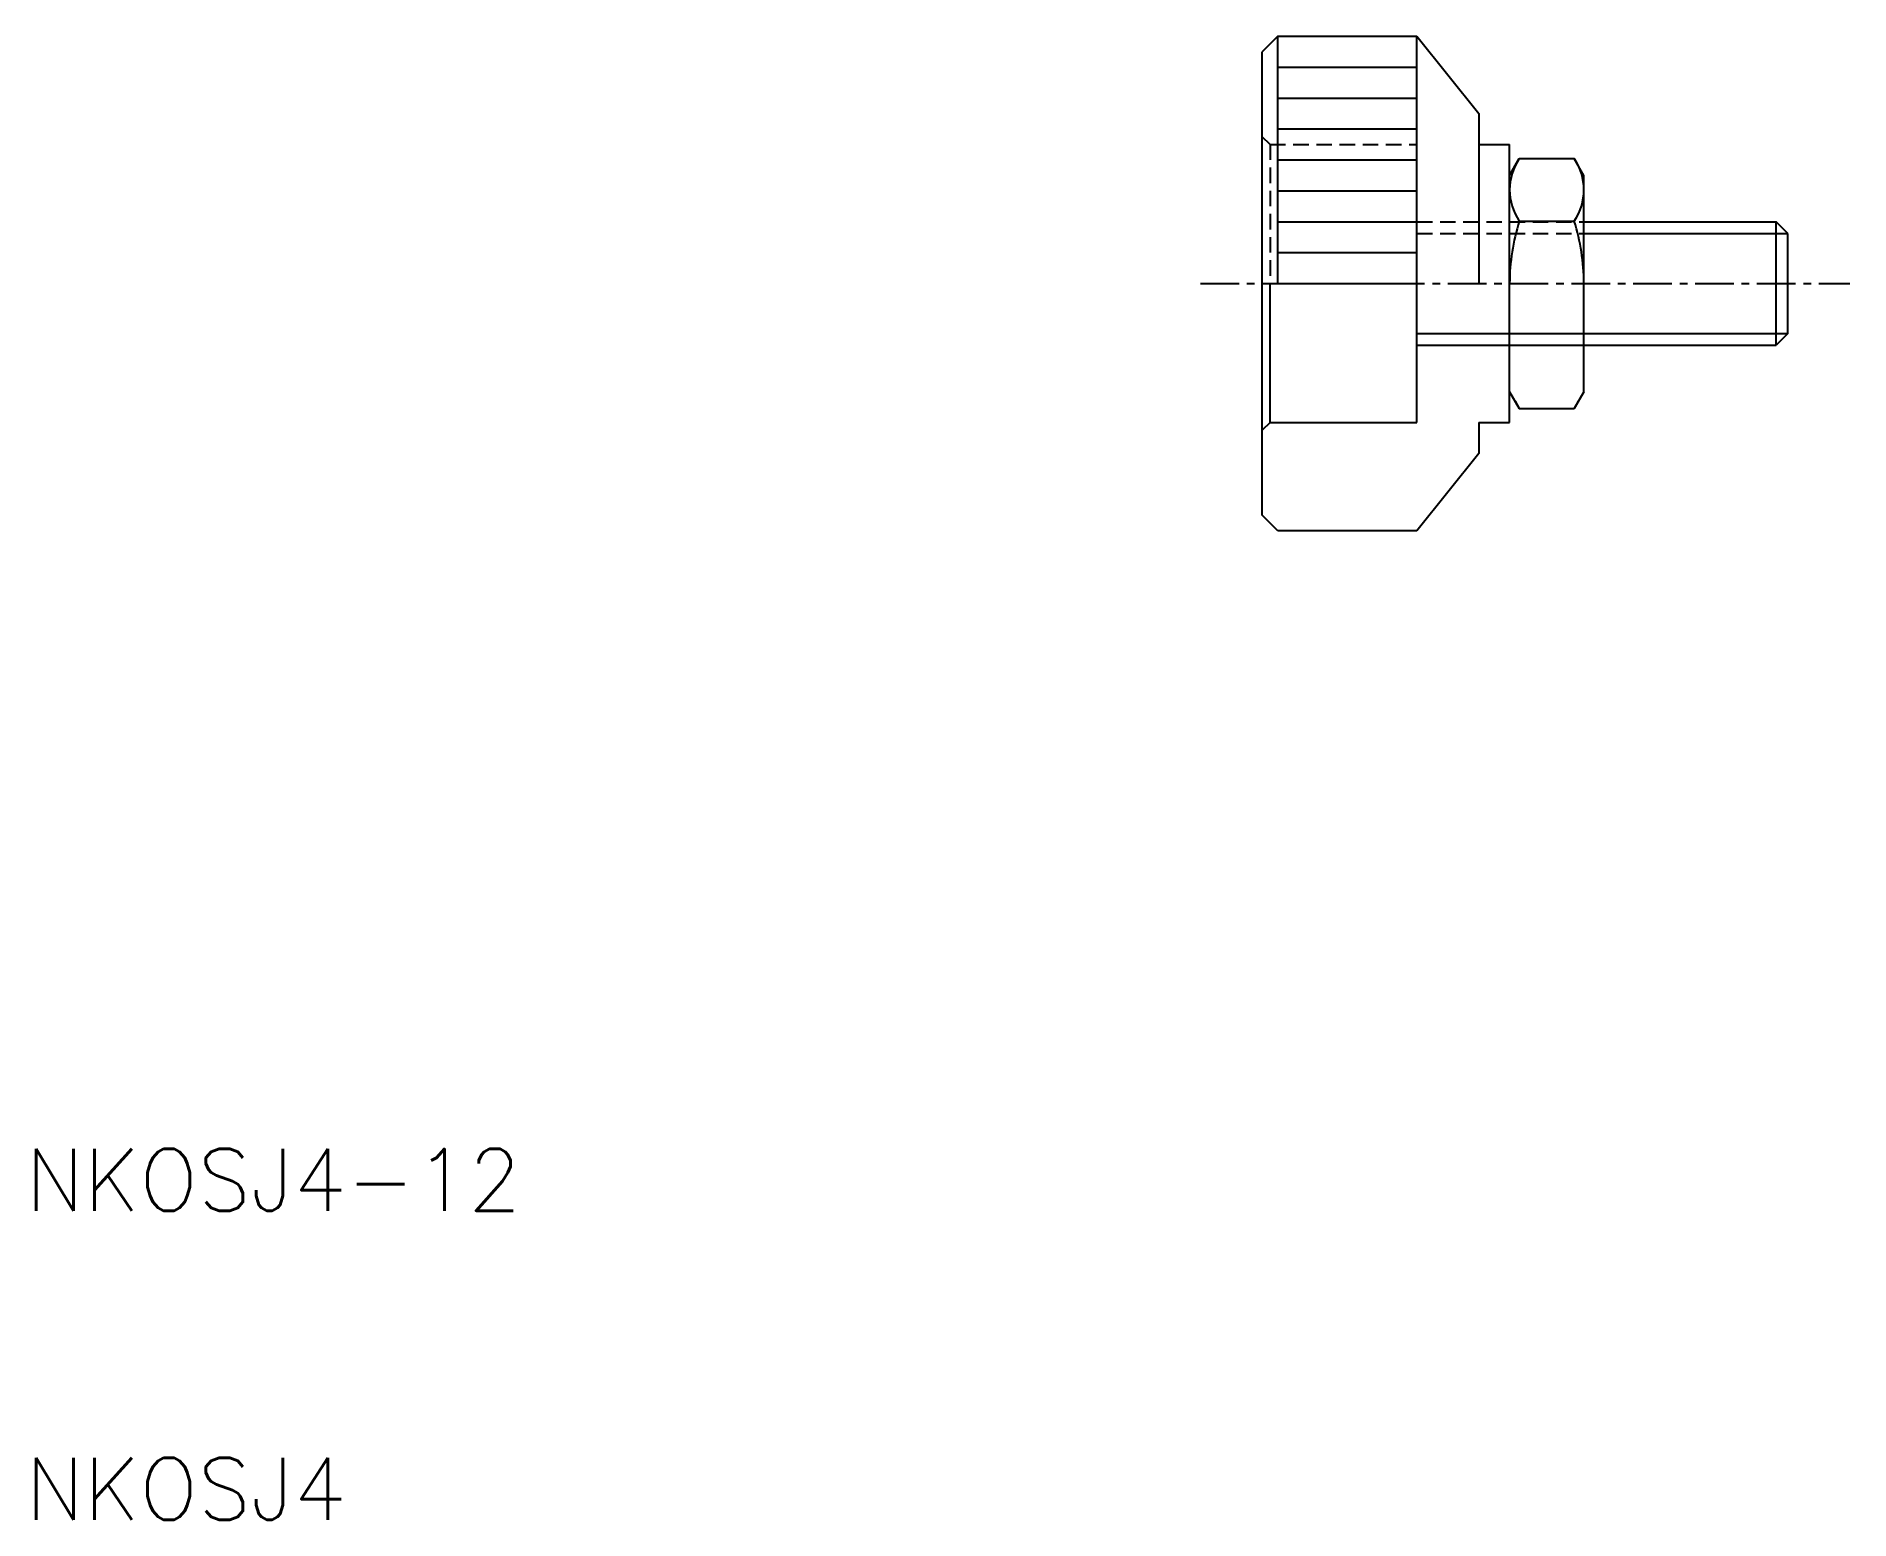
# Model space of a CAD drawing. Extents: x 10.3 to 69, y 10 to 58.
import ezdxf

# ---------------------------------------------------------------- set-up
doc = ezdxf.new("R2010")
doc.units = 0
doc.linetypes.add('CENTER', pattern=[2, 1.25, -0.25, 0.25, -0.25])
doc.linetypes.add('DASHED', pattern=[0.75, 0.5, -0.25])
doc.layers.get('0').update_dxf_attribs({"linetype": 'CONTINUOUS'})
doc.layers.add('CENTER', color=1, linetype='CENTER')
doc.styles.get("Standard").update_dxf_attribs({"font": 'txt.shx'})

msp = doc.modelspace()

# ---------------------------------------------------------------- linework, layer by layer
at = {"color": 7, "linetype": 'CONTINUOUS'}
for p, q in [((50.5, 58), (50, 57.5)), ((50, 42.5), (50, 57.5)), ((50.5, 58), (55, 58)), ((50.5, 50), (50.5, 58)), ((55, 58), (57, 55.5)), ((55, 50), (55, 58)), ((50.5, 57), (55, 57)), ((50.5, 56), (55, 56)), ((57, 55.5), (57, 50)), ((50.5, 55), (55, 55)), ((50.5, 54), (55, 54)), ((57, 54.5), (58, 54.5)), ((58, 45.5), (58, 54.5)), ((58, 53.5), (58.313, 54.041)), ((58.313, 54.041), (60.087, 54.041)), ((60.4, 53.5), (60.087, 54.041)), ((58, 46.5), (58, 53.5)), ((60.4, 46.5), (60.4, 53.5)), ((50.5, 53), (55, 53)), ((50.5, 52), (55, 52)), ((58.313, 52.021), (60.087, 52.021)), ((60.4, 52), (66.621, 52)), ((67, 51.621), (66.621, 52)), ((66.621, 48), (66.621, 52)), ((67, 48.379), (67, 51.621)), ((50.5, 51), (55, 51)), ((50.25, 45.5), (50.25, 50)), ((50.5, 50), (55, 50)), ((55, 45.5), (55, 50)), ((67, 48.379), (66.621, 48)), ((55, 48), (66.621, 48)), ((58, 46.5), (58.313, 45.959)), ((60.4, 46.5), (60.087, 45.959)), ((58.313, 45.959), (60.087, 45.959)), ((50.25, 45.5), (50, 45.25)), ((50.25, 45.5), (55, 45.5)), ((57, 45.5), (58, 45.5)), ((57, 45.5), (57, 44.5)), ((57, 44.5), (55, 42)), ((50.5, 42), (50, 42.5)), ((55, 42), (50.5, 42))]:
    msp.add_line(p, q, dxfattribs=at)
at = {"color": 3, "linetype": 'DASHED'}
for p, q in [((50.25, 54.5), (50, 54.75)), ((50.25, 54.5), (55, 54.5)), ((50.25, 54.5), (50.25, 50)), ((55, 52), (60.4, 52)), ((55, 51.621), (60.4, 51.621))]:
    msp.add_line(p, q, dxfattribs=at)
at = {"color": 3, "linetype": 'CONTINUOUS'}
for p, q in [((60.4, 51.621), (67, 51.621)), ((55, 48.379), (67, 48.379))]:
    msp.add_line(p, q, dxfattribs=at)
at = {"color": 7, "linetype": 'CONTINUOUS'}
for centre, radius, start, end in [((59.789, 53.031), 1.789, 145.61574, 214.3843), ((58.611, 53.031), 1.789, 325.6157, 34.38426), ((64.687, 50), 6.687, 162.41201, 180), ((53.713, 50), 6.687, 0, 17.58799), ((59.789, 46.969), 1.789, 205.61574, 214.38426), ((58.611, 46.969), 1.789, 325.61574, 334.38426)]:
    msp.add_arc(centre, radius, start, end, dxfattribs=at)
at = {"layer": 'CENTER', "color": 1, "linetype": 'CENTER'}
msp.add_line((48, 50), (69, 50), dxfattribs=at)

# ---------------------------------------------------------------- texts
at = {"color": 7, "linetype": 'CONTINUOUS'}
for s, p in [('NKOSJ4-12', (10, 20)), ('NKOSJ4', (10, 10))]:
    msp.add_text(s, height=2, dxfattribs=at).set_placement(p)

doc.saveas('drawing.dxf')
